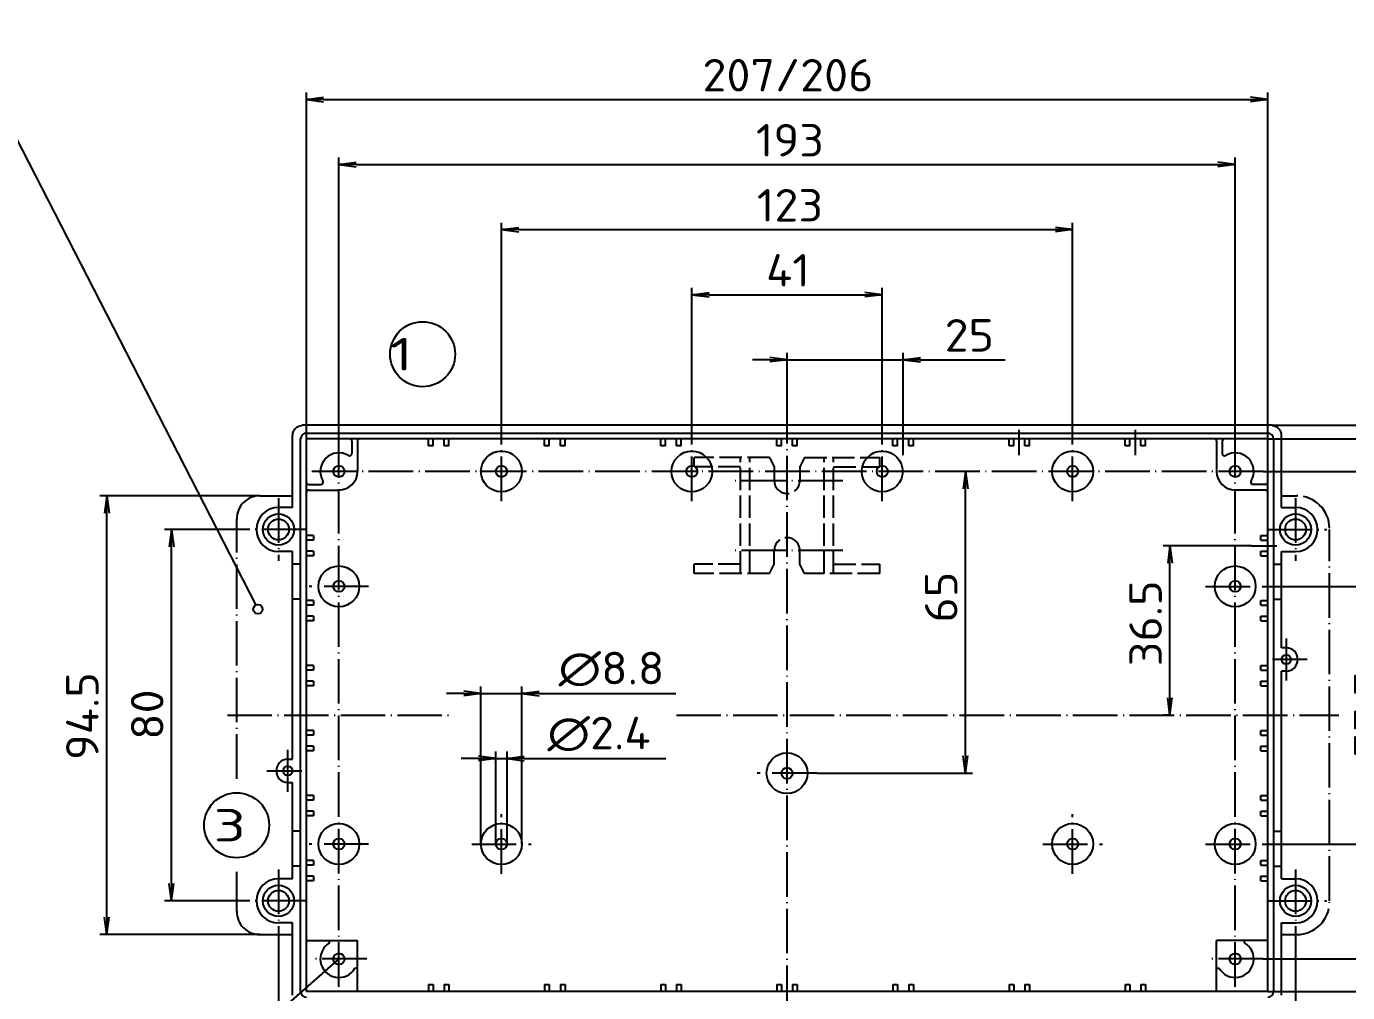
# Model space of a CAD drawing. Extents: x 1 to 840, y 1 to 593.
# Drawn here: x 267.7 to 552.2, y 178.2 to 386.3 of the extents above; entities that cross this region are included whole.
import ezdxf

# ---------------------------------------------------------------- set-up
doc = ezdxf.new("R2010")
doc.units = 0
doc.header["$LTSCALE"] = 0.4
doc.header["$MEASUREMENT"] = 0
doc.header["$PDMODE"] = 35
doc.header["$PDSIZE"] = -2
doc.linetypes.add('ACAD_ISO02W100', pattern=[15, 12, -3])
doc.linetypes.add('ACAD_ISO04W100', pattern=[30.5, 24, -3, 0.5, -3])
doc.layers.get('0').update_dxf_attribs({"linetype": 'CONTINUOUS'})
doc.layers.get('DEFPOINTS').update_dxf_attribs({"linetype": 'CONTINUOUS'})
doc.layers.add('1', color=7, linetype='CONTINUOUS')
doc.styles.get("Standard").update_dxf_attribs({"font": 'ISOCP.shx', "width": 1.2})
doc.styles.add('STD', font='isoct.shx')
doc.dimstyles.new('PHOENIX', dxfattribs={"dimtxt": 3.5, "dimasz": 3.72, "dimexe": 1.5, "dimexo": 0, "dimgap": 2, "dimtad": 1, "dimdsep": 46, "dimtxsty": 'STANDARD', "dimblk1": '_OPEN15', "dimblk2": '_OPEN15', "dimsah": 1, "dimcen": 0, "dimclrd": 1, "dimclre": 1, "dimclrt": 5, "dimadec": 0, "dimazin": 0, "dimtfac": 0.666667, "dimtmove": 0, "dimatfit": 0, "dimldrblk": '_OPEN15', "dimfxl": 1, "dimtolj": 1, "dimarcsym": 0})

# ---------------------------------------------------------------- blocks, each defined once
blk = doc.blocks.new('_OPEN15', base_point=(1, 0))
at = {"color": 0, "linetype": 'ByBlock'}
for p, q in [((1, 0), (0, 0.132)), ((0, 0), (1, 0)), ((1, 0), (0, -0.132))]:
    blk.add_line(p, q, dxfattribs=at)
blk = doc.blocks.new('*D38')
at = {"color": 1, "linetype": 'ByBlock'}
for p, q in [((322, 191.23), (322, 44.08)), ((541, 191.23), (541, 44.08)), ((325.72, 45.58), (537.28, 45.58))]:
    blk.add_line(p, q, dxfattribs=at)
at = {"layer": 'DEFPOINTS', "color": 0, "linetype": 'ByBlock'}
for p in [(322, 191.23), (541, 191.23), (541, 45.58)]:
    blk.add_point(p, dxfattribs=at)
at = {"color": 1, "linetype": 'ByBlock', "xscale": 3.72, "yscale": 3.72, "zscale": 3.72, "rotation": 180}
blk.add_blockref('_OPEN15', (322, 45.58), dxfattribs=at)
at = {"color": 1, "linetype": 'ByBlock', "xscale": 3.72, "yscale": 3.72, "zscale": 3.72}
blk.add_blockref('_OPEN15', (541, 45.58), dxfattribs=at)
at = {"color": 5, "linetype": 'ByBlock', "insert": (431.81, 50.83), "char_height": 7, "attachment_point": 5}
blk.add_mtext('\\A1;219', dxfattribs=at)
blk = doc.blocks.new('*D39')
at = {"color": 1, "linetype": 'ByBlock'}
for p, q in [((469.94, 290.48), (468.44, 290.48)), ((469.94, 229.2), (469.94, 286.76)), ((437.9, 225.48), (471.44, 225.48))]:
    blk.add_line(p, q, dxfattribs=at)
at = {"layer": 'DEFPOINTS', "color": 0, "linetype": 'ByBlock'}
for p in [(469.94, 290.48), (469.94, 290.48), (437.9, 225.48)]:
    blk.add_point(p, dxfattribs=at)
at = {"color": 1, "linetype": 'ByBlock', "xscale": 3.72, "yscale": 3.72, "zscale": 3.72}
for p, rotation in [((469.94, 290.48), 90), ((469.94, 225.48), 270)]:
    blk.add_blockref('_OPEN15', p, dxfattribs=dict(at, rotation=rotation))
at = {"color": 5, "linetype": 'ByBlock', "insert": (464.69, 263.4), "char_height": 7, "attachment_point": 5, "rotation": 90}
blk.add_mtext('\\A1;65', dxfattribs=at)
blk = doc.blocks.new('*D40')
at = {"color": 1, "linetype": 'ByBlock'}
for p, q in [((361.88, 242.65), (358.16, 242.65)), ((365.6, 210.23), (365.6, 244.15)), ((365.6, 242.65), (374.4, 242.65)), ((374.4, 210.23), (374.4, 244.15)), ((378.12, 242.65), (407.52, 242.65))]:
    blk.add_line(p, q, dxfattribs=at)
at = {"layer": 'DEFPOINTS', "color": 0, "linetype": 'ByBlock'}
for p in [(374.4, 242.65), (365.6, 210.23), (374.4, 210.23)]:
    blk.add_point(p, dxfattribs=at)
at = {"color": 1, "linetype": 'ByBlock', "xscale": 3.72, "yscale": 3.72, "zscale": 3.72}
blk.add_blockref('_OPEN15', (365.6, 242.65), dxfattribs=at)
at = {"color": 1, "linetype": 'ByBlock', "xscale": 3.72, "yscale": 3.72, "zscale": 3.72, "rotation": 180}
blk.add_blockref('_OPEN15', (374.4, 242.65), dxfattribs=at)
at = {"color": 5, "linetype": 'ByBlock', "insert": (393.69, 247.9), "char_height": 7, "attachment_point": 5}
blk.add_mtext('\\A1;∅8.8', dxfattribs=at)
blk = doc.blocks.new('*D41')
at = {"color": 1, "linetype": 'ByBlock'}
for p, q in [((365.08, 228.66), (361.36, 228.66)), ((368.8, 210.23), (368.8, 230.16)), ((368.8, 228.66), (371.2, 228.66)), ((371.2, 210.23), (371.2, 230.16)), ((374.92, 228.66), (405.37, 228.66))]:
    blk.add_line(p, q, dxfattribs=at)
at = {"layer": 'DEFPOINTS', "color": 0, "linetype": 'ByBlock'}
for p in [(371.2, 228.66), (368.8, 210.23), (371.2, 210.23)]:
    blk.add_point(p, dxfattribs=at)
at = {"color": 1, "linetype": 'ByBlock', "xscale": 3.72, "yscale": 3.72, "zscale": 3.72}
blk.add_blockref('_OPEN15', (368.8, 228.66), dxfattribs=at)
at = {"color": 1, "linetype": 'ByBlock', "xscale": 3.72, "yscale": 3.72, "zscale": 3.72, "rotation": 180}
blk.add_blockref('_OPEN15', (371.2, 228.66), dxfattribs=at)
at = {"color": 5, "linetype": 'ByBlock', "insert": (391.02, 233.91), "char_height": 7, "attachment_point": 5}
blk.add_mtext('\\A1;∅2.4', dxfattribs=at)
blk = doc.blocks.new('*D42')
at = {"color": 1, "linetype": 'ByBlock'}
for p, q in [((315.25, 277.98), (297.48, 277.98)), ((298.98, 201.7), (298.98, 274.26)), ((315.25, 197.98), (297.48, 197.98))]:
    blk.add_line(p, q, dxfattribs=at)
at = {"layer": 'DEFPOINTS', "color": 0, "linetype": 'ByBlock'}
for p in [(298.98, 277.98), (315.25, 277.98), (315.25, 197.98)]:
    blk.add_point(p, dxfattribs=at)
at = {"color": 1, "linetype": 'ByBlock', "xscale": 3.72, "yscale": 3.72, "zscale": 3.72}
for p, rotation in [((298.98, 277.98), 90), ((298.98, 197.98), 270)]:
    blk.add_blockref('_OPEN15', p, dxfattribs=dict(at, rotation=rotation))
at = {"color": 5, "linetype": 'ByBlock', "insert": (293.73, 238.1), "char_height": 7, "attachment_point": 5, "rotation": 90}
blk.add_mtext('\\A1;80', dxfattribs=at)
blk = doc.blocks.new('*D43')
at = {"color": 1, "linetype": 'ByBlock'}
for p, q in [((318, 285.23), (283.51, 285.23)), ((285.01, 194.45), (285.01, 281.51)), ((318, 190.73), (283.51, 190.73))]:
    blk.add_line(p, q, dxfattribs=at)
at = {"layer": 'DEFPOINTS', "color": 0, "linetype": 'ByBlock'}
for p in [(285.01, 285.23), (318, 285.23), (318, 190.73)]:
    blk.add_point(p, dxfattribs=at)
at = {"color": 1, "linetype": 'ByBlock', "xscale": 3.72, "yscale": 3.72, "zscale": 3.72}
for p, rotation in [((285.01, 285.23), 90), ((285.01, 190.73), 270)]:
    blk.add_blockref('_OPEN15', p, dxfattribs=dict(at, rotation=rotation))
at = {"color": 5, "linetype": 'ByBlock', "insert": (279.76, 237.77), "char_height": 7, "attachment_point": 5, "rotation": 90}
blk.add_mtext('\\A1;94.5', dxfattribs=at)
blk = doc.blocks.new('*D44')
at = {"color": 1, "linetype": 'ByBlock'}
for p, q in [((534.4, 265.73), (563.81, 265.73)), ((562.31, 213.95), (562.31, 262.01)), ((534.4, 210.23), (563.81, 210.23))]:
    blk.add_line(p, q, dxfattribs=at)
at = {"layer": 'DEFPOINTS', "color": 0, "linetype": 'ByBlock'}
for p in [(534.4, 265.73), (562.31, 265.73), (534.4, 210.23)]:
    blk.add_point(p, dxfattribs=at)
at = {"color": 1, "linetype": 'ByBlock', "xscale": 3.72, "yscale": 3.72, "zscale": 3.72}
for p, rotation in [((562.31, 265.73), 90), ((562.31, 210.23), 270)]:
    blk.add_blockref('_OPEN15', p, dxfattribs=dict(at, rotation=rotation))
at = {"color": 5, "linetype": 'ByBlock', "insert": (557.06, 238.06), "char_height": 7, "attachment_point": 5, "rotation": 90}
blk.add_mtext('\\A1;55.5', dxfattribs=at)
blk = doc.blocks.new('*D45')
at = {"color": 1, "linetype": 'ByBlock'}
for p, q in [((534, 290.48), (577.74, 290.48)), ((576.24, 189.2), (576.24, 286.76)), ((534, 185.48), (577.74, 185.48))]:
    blk.add_line(p, q, dxfattribs=at)
at = {"layer": 'DEFPOINTS', "color": 0, "linetype": 'ByBlock'}
for p in [(534, 290.48), (576.24, 290.48), (534, 185.48)]:
    blk.add_point(p, dxfattribs=at)
at = {"color": 1, "linetype": 'ByBlock', "xscale": 3.72, "yscale": 3.72, "zscale": 3.72}
for p, rotation in [((576.24, 290.48), 90), ((576.24, 185.48), 270)]:
    blk.add_blockref('_OPEN15', p, dxfattribs=dict(at, rotation=rotation))
at = {"color": 5, "linetype": 'ByBlock', "insert": (570.99, 238.33), "char_height": 7, "attachment_point": 5, "rotation": 90}
blk.add_mtext('\\A1;105', dxfattribs=at)
blk = doc.blocks.new('*D46')
at = {"color": 1, "linetype": 'ByBlock'}
for p, q in [((576.24, 304.2), (576.24, 318.92)), ((536, 300.48), (577.74, 300.48)), ((576.24, 290.48), (576.24, 300.48)), ((534, 290.48), (577.74, 290.48)), ((576.24, 286.76), (576.24, 283.04))]:
    blk.add_line(p, q, dxfattribs=at)
at = {"layer": 'DEFPOINTS', "color": 0, "linetype": 'ByBlock'}
for p in [(536, 300.48), (576.24, 300.48), (534, 290.48)]:
    blk.add_point(p, dxfattribs=at)
at = {"color": 1, "linetype": 'ByBlock', "xscale": 3.72, "yscale": 3.72, "zscale": 3.72}
for p, rotation in [((576.24, 300.48), 270), ((576.24, 290.48), 90)]:
    blk.add_blockref('_OPEN15', p, dxfattribs=dict(at, rotation=rotation))
at = {"color": 5, "linetype": 'ByBlock', "insert": (570.99, 312.43), "char_height": 7, "attachment_point": 5, "rotation": 90}
blk.add_mtext('\\A1;10', dxfattribs=at)
blk = doc.blocks.new('*D48')
at = {"color": 1, "linetype": 'ByBlock'}
for p, q in [((534, 290.48), (591.68, 290.48)), ((590.18, 159.7), (590.18, 286.76)), ((525.75, 155.98), (591.68, 155.98))]:
    blk.add_line(p, q, dxfattribs=at)
at = {"layer": 'DEFPOINTS', "color": 0, "linetype": 'ByBlock'}
for p in [(534, 290.48), (590.18, 290.48), (525.75, 155.98)]:
    blk.add_point(p, dxfattribs=at)
at = {"color": 1, "linetype": 'ByBlock', "xscale": 3.72, "yscale": 3.72, "zscale": 3.72}
for p, rotation in [((590.18, 290.48), 90), ((590.18, 155.98), 270)]:
    blk.add_blockref('_OPEN15', p, dxfattribs=dict(at, rotation=rotation))
at = {"color": 5, "linetype": 'ByBlock', "insert": (584.93, 220.02), "char_height": 7, "attachment_point": 5, "rotation": 90}
blk.add_mtext('\\A1;134.5', dxfattribs=at)
blk = doc.blocks.new('*D49')
at = {"color": 1, "linetype": 'ByBlock'}
for p, q in [((535, 297.48), (605.89, 297.48)), ((604.39, 182.2), (604.39, 293.76)), ((535, 178.48), (605.89, 178.48))]:
    blk.add_line(p, q, dxfattribs=at)
at = {"layer": 'DEFPOINTS', "color": 0, "linetype": 'ByBlock'}
for p in [(535, 297.48), (604.39, 297.48), (535, 178.48)]:
    blk.add_point(p, dxfattribs=at)
at = {"color": 1, "linetype": 'ByBlock', "xscale": 3.72, "yscale": 3.72, "zscale": 3.72}
for p, rotation in [((604.39, 297.48), 90), ((604.39, 178.48), 270)]:
    blk.add_blockref('_OPEN15', p, dxfattribs=dict(at, rotation=rotation))
at = {"color": 5, "linetype": 'ByBlock', "insert": (599.14, 238.33), "char_height": 7, "attachment_point": 5, "rotation": 90}
blk.add_mtext('\\A1;119', dxfattribs=at)
blk = doc.blocks.new('*D50')
at = {"color": 1, "linetype": 'ByBlock'}
for p, q in [((536, 300.48), (619.82, 300.48)), ((618.32, 179.2), (618.32, 296.76)), ((536, 175.48), (619.82, 175.48))]:
    blk.add_line(p, q, dxfattribs=at)
at = {"layer": 'DEFPOINTS', "color": 0, "linetype": 'ByBlock'}
for p in [(536, 300.48), (618.32, 300.48), (536, 175.48)]:
    blk.add_point(p, dxfattribs=at)
at = {"color": 1, "linetype": 'ByBlock', "xscale": 3.72, "yscale": 3.72, "zscale": 3.72}
for p, rotation in [((618.32, 300.48), 90), ((618.32, 175.48), 270)]:
    blk.add_blockref('_OPEN15', p, dxfattribs=dict(at, rotation=rotation))
at = {"color": 5, "linetype": 'ByBlock', "insert": (613.07, 238.6), "char_height": 7, "attachment_point": 5, "rotation": 90}
blk.add_mtext('\\A1;125', dxfattribs=at)
blk = doc.blocks.new('*D51')
at = {"color": 1, "linetype": 'ByBlock'}
for p, q in [((411, 296.88), (411, 330.06)), ((452, 296.88), (452, 330.06)), ((414.72, 328.56), (448.28, 328.56))]:
    blk.add_line(p, q, dxfattribs=at)
at = {"layer": 'DEFPOINTS', "color": 0, "linetype": 'ByBlock'}
for p in [(452, 328.56), (411, 296.88), (452, 296.88)]:
    blk.add_point(p, dxfattribs=at)
at = {"color": 1, "linetype": 'ByBlock', "xscale": 3.72, "yscale": 3.72, "zscale": 3.72, "rotation": 180}
blk.add_blockref('_OPEN15', (411, 328.56), dxfattribs=at)
at = {"color": 1, "linetype": 'ByBlock', "xscale": 3.72, "yscale": 3.72, "zscale": 3.72}
blk.add_blockref('_OPEN15', (452, 328.56), dxfattribs=at)
at = {"color": 5, "linetype": 'ByBlock', "insert": (431.7, 333.81), "char_height": 7, "attachment_point": 5}
blk.add_mtext('\\A1;41', dxfattribs=at)
blk = doc.blocks.new('*D52')
at = {"color": 1, "linetype": 'ByBlock'}
for p, q in [((370, 296.88), (370, 344.07)), ((373.72, 342.57), (489.28, 342.57)), ((493, 296.88), (493, 344.07))]:
    blk.add_line(p, q, dxfattribs=at)
at = {"layer": 'DEFPOINTS', "color": 0, "linetype": 'ByBlock'}
for p in [(493, 342.57), (370, 296.88), (493, 296.88)]:
    blk.add_point(p, dxfattribs=at)
at = {"color": 1, "linetype": 'ByBlock', "xscale": 3.72, "yscale": 3.72, "zscale": 3.72, "rotation": 180}
blk.add_blockref('_OPEN15', (370, 342.57), dxfattribs=at)
at = {"color": 1, "linetype": 'ByBlock', "xscale": 3.72, "yscale": 3.72, "zscale": 3.72}
blk.add_blockref('_OPEN15', (493, 342.57), dxfattribs=at)
at = {"color": 5, "linetype": 'ByBlock', "insert": (432.12, 347.82), "char_height": 7, "attachment_point": 5}
blk.add_mtext('\\A1;123', dxfattribs=at)
blk = doc.blocks.new('*D53')
at = {"color": 1, "linetype": 'ByBlock'}
for p, q in [((335, 296.48), (335, 358.08)), ((338.72, 356.58), (524.28, 356.58)), ((528, 296.48), (528, 358.08))]:
    blk.add_line(p, q, dxfattribs=at)
at = {"layer": 'DEFPOINTS', "color": 0, "linetype": 'ByBlock'}
for p in [(528, 356.58), (335, 296.48), (528, 296.48)]:
    blk.add_point(p, dxfattribs=at)
at = {"color": 1, "linetype": 'ByBlock', "xscale": 3.72, "yscale": 3.72, "zscale": 3.72, "rotation": 180}
blk.add_blockref('_OPEN15', (335, 356.58), dxfattribs=at)
at = {"color": 1, "linetype": 'ByBlock', "xscale": 3.72, "yscale": 3.72, "zscale": 3.72}
blk.add_blockref('_OPEN15', (528, 356.58), dxfattribs=at)
at = {"color": 5, "linetype": 'ByBlock', "insert": (432.12, 361.83), "char_height": 7, "attachment_point": 5}
blk.add_mtext('\\A1;193', dxfattribs=at)
blk = doc.blocks.new('*D54')
at = {"color": 1, "linetype": 'ByBlock'}
for p, q in [((328, 297.48), (328, 372.08)), ((331.72, 370.58), (531.28, 370.58)), ((535, 297.48), (535, 372.08))]:
    blk.add_line(p, q, dxfattribs=at)
at = {"layer": 'DEFPOINTS', "color": 0, "linetype": 'ByBlock'}
for p in [(535, 370.58), (328, 297.48), (535, 297.48)]:
    blk.add_point(p, dxfattribs=at)
at = {"color": 1, "linetype": 'ByBlock', "xscale": 3.72, "yscale": 3.72, "zscale": 3.72, "rotation": 180}
blk.add_blockref('_OPEN15', (328, 370.58), dxfattribs=at)
at = {"color": 1, "linetype": 'ByBlock', "xscale": 3.72, "yscale": 3.72, "zscale": 3.72}
blk.add_blockref('_OPEN15', (535, 370.58), dxfattribs=at)
at = {"color": 5, "linetype": 'ByBlock', "insert": (431.7, 375.83), "char_height": 7, "attachment_point": 5}
blk.add_mtext('\\A1;207/206', dxfattribs=at)
blk = doc.blocks.new('*D55')
at = {"color": 1, "linetype": 'ByBlock'}
for p, q in [((431.5, 302.48), (431.5, 316.05)), ((456.5, 299.48), (456.5, 316.05)), ((427.78, 314.55), (424.06, 314.55)), ((431.5, 314.55), (456.5, 314.55)), ((460.22, 314.55), (478.49, 314.55))]:
    blk.add_line(p, q, dxfattribs=at)
at = {"layer": 'DEFPOINTS', "color": 0, "linetype": 'ByBlock'}
for p in [(456.5, 314.55), (431.5, 302.48), (456.5, 299.48)]:
    blk.add_point(p, dxfattribs=at)
at = {"color": 1, "linetype": 'ByBlock', "xscale": 3.72, "yscale": 3.72, "zscale": 3.72}
blk.add_blockref('_OPEN15', (431.5, 314.55), dxfattribs=at)
at = {"color": 1, "linetype": 'ByBlock', "xscale": 3.72, "yscale": 3.72, "zscale": 3.72, "rotation": 180}
blk.add_blockref('_OPEN15', (456.5, 314.55), dxfattribs=at)
at = {"color": 5, "linetype": 'ByBlock', "insert": (470.75, 319.8), "char_height": 7, "attachment_point": 5}
blk.add_mtext('\\A1;25', dxfattribs=at)
blk = doc.blocks.new('*D56')
at = {"color": 1, "linetype": 'ByBlock'}
for p, q in [((531.5, 274.48), (512.46, 274.48)), ((513.96, 241.7), (513.96, 270.76)), ((514, 237.98), (512.46, 237.98))]:
    blk.add_line(p, q, dxfattribs=at)
at = {"layer": 'DEFPOINTS', "color": 0, "linetype": 'ByBlock'}
for p in [(513.96, 274.48), (531.5, 274.48), (514, 237.98)]:
    blk.add_point(p, dxfattribs=at)
at = {"color": 1, "linetype": 'ByBlock', "xscale": 3.72, "yscale": 3.72, "zscale": 3.72}
for p, rotation in [((513.96, 274.48), 90), ((513.96, 237.98), 270)]:
    blk.add_blockref('_OPEN15', p, dxfattribs=dict(at, rotation=rotation))
at = {"color": 5, "linetype": 'ByBlock', "insert": (508.71, 257.77), "char_height": 7, "attachment_point": 5, "rotation": 90}
blk.add_mtext('\\A1;36.5', dxfattribs=at)

msp = doc.modelspace()

# ---------------------------------------------------------------- linework, layer by layer
at = {"layer": '1', "color": 1, "linetype": 'Continuous'}
for p, q in [((241.895, 408.176), (317.136, 261.707)), ((335, 185.48), (306.593, 160.556))]:
    msp.add_line(p, q, dxfattribs=at)
at = {"layer": '1', "color": 1, "linetype": 'ACAD_ISO04W100'}
for p, q in [((431.5, 113.48), (431.5, 302.48)), ((456.5, 293.98), (456.5, 299.48)), ((481.5, 293.98), (481.5, 299.48)), ((506.5, 293.98), (506.5, 299.48)), ((335, 179.48), (335, 296.48)), ((370, 284.08), (370, 296.88)), ((411, 284.08), (411, 296.88)), ((452, 284.08), (452, 296.88)), ((493, 284.08), (493, 296.88)), ((528, 179.48), (528, 296.48)), ((534, 290.48), (329, 290.48)), ((443.5, 288.48), (419.5, 288.48)), ((317.996, 285.23), (324.996, 285.23)), ((322, 284.73), (322, 271.23)), ((538, 285.23), (541.3, 285.23)), ((541, 284.73), (541, 271.23)), ((312.996, 224.257), (312.996, 280.23)), ((328, 277.98), (315.25, 277.98)), ((535, 277.98), (547.75, 277.98)), ((548.3, 197.98), (548.3, 277.98)), ((443.5, 273.48), (419.5, 273.48)), ((531.5, 274.48), (537, 274.48)), ((341.4, 265.73), (328.6, 265.73)), ((521.6, 265.73), (534.4, 265.73)), ((539, 254.48), (539, 245.48)), ((543.5, 249.98), (536, 249.98)), ((310.996, 237.98), (359.626, 237.98)), ((407.667, 237.98), (550.3, 237.98)), ((324, 221.48), (324, 230.48)), ((319.5, 225.98), (327, 225.98)), ((437.9, 225.48), (425.1, 225.48)), ((370, 203.83), (370, 216.63)), ((493, 203.83), (493, 216.63)), ((341.4, 210.23), (328.6, 210.23)), ((363.6, 210.23), (376.4, 210.23)), ((486.6, 210.23), (499.4, 210.23)), ((521.6, 210.23), (534.4, 210.23)), ((312.996, 195.73), (312.996, 204.257)), ((322, 204.73), (322, 191.23)), ((541, 204.73), (541, 191.23)), ((328, 197.98), (315.25, 197.98)), ((535, 197.98), (547.75, 197.98)), ((317.996, 190.73), (324.996, 190.73)), ((538, 190.73), (541.3, 190.73)), ((341, 185.48), (329, 185.48)), ((534, 185.48), (522, 185.48))]:
    msp.add_line(p, q, dxfattribs=at)
at = {"layer": '1', "color": 7, "linetype": 'Continuous'}
for p, q in [((536, 300.48), (327, 300.48)), ((327, 300.28), (327, 300.48)), ((328, 298.73), (535, 298.73)), ((536, 300.28), (536, 300.48)), ((325, 282.73), (325, 298.28)), ((326.75, 178.48), (326.75, 297.48)), ((328, 178.48), (328, 297.48)), ((535, 297.48), (328, 297.48)), ((337.8, 296.98), (337.8, 294.348)), ((339, 296.98), (339, 290.48)), ((354.3, 295.98), (354.3, 297.48)), ((355.3, 295.98), (354.3, 295.98)), ((355.3, 295.98), (355.3, 297.48)), ((357.7, 295.98), (357.7, 297.48)), ((358.7, 295.98), (357.7, 295.98)), ((358.7, 295.98), (358.7, 297.48)), ((379.3, 295.98), (379.3, 297.48)), ((380.3, 295.98), (379.3, 295.98)), ((380.3, 295.98), (380.3, 297.48)), ((382.7, 295.98), (382.7, 297.48)), ((383.7, 295.98), (382.7, 295.98)), ((383.7, 295.98), (383.7, 297.48)), ((404.3, 295.98), (404.3, 297.48)), ((405.3, 295.98), (404.3, 295.98)), ((405.3, 295.98), (405.3, 297.48)), ((407.7, 295.98), (407.7, 297.48)), ((408.7, 295.98), (407.7, 295.98)), ((408.7, 295.98), (408.7, 297.48)), ((429.3, 295.98), (429.3, 297.48)), ((430.3, 295.98), (429.3, 295.98)), ((430.3, 295.98), (430.3, 297.48)), ((432.7, 295.98), (432.7, 297.48)), ((433.7, 295.98), (432.7, 295.98)), ((433.7, 295.98), (433.7, 297.48)), ((454.3, 295.98), (454.3, 297.48)), ((455.3, 295.98), (454.3, 295.98)), ((455.3, 295.98), (455.3, 297.48)), ((457.7, 295.98), (457.7, 297.48)), ((458.7, 295.98), (457.7, 295.98)), ((458.7, 295.98), (458.7, 297.48)), ((479.3, 295.98), (479.3, 297.48)), ((480.3, 295.98), (479.3, 295.98)), ((480.3, 295.98), (480.3, 297.48)), ((482.7, 295.98), (482.7, 297.48)), ((483.7, 295.98), (482.7, 295.98)), ((483.7, 295.98), (483.7, 297.48)), ((504.3, 295.98), (504.3, 297.48)), ((505.3, 295.98), (504.3, 295.98)), ((505.3, 295.98), (505.3, 297.48)), ((507.7, 295.98), (507.7, 297.48)), ((508.7, 295.98), (507.7, 295.98)), ((508.7, 295.98), (508.7, 297.48)), ((524, 296.98), (524, 290.48)), ((525.2, 296.98), (525.2, 294.348)), ((535, 178.48), (535, 297.48)), ((536.25, 297.48), (536.25, 178.48)), ((538, 282.73), (538, 298.28)), ((328.5, 287.68), (331.132, 287.68)), ((534.5, 287.68), (531.868, 287.68)), ((328.5, 286.48), (335, 286.48)), ((534.5, 286.48), (528, 286.48)), ((325, 282.73), (322, 282.73)), ((538, 282.73), (541, 282.73)), ((329.5, 276.68), (328, 276.68)), ((329.5, 276.68), (329.5, 275.68)), ((533.5, 275.68), (533.5, 276.68)), ((533.5, 276.68), (535, 276.68)), ((325, 273.23), (322, 273.23)), ((325, 228.48), (325, 273.23)), ((329.5, 275.68), (328, 275.68)), ((329.5, 273.28), (328, 273.28)), ((329.5, 273.28), (329.5, 272.28)), ((533.5, 275.68), (535, 275.68)), ((533.5, 273.28), (535, 273.28)), ((533.5, 272.28), (533.5, 273.28)), ((538, 273.23), (541, 273.23)), ((538, 252.48), (538, 273.23)), ((326.75, 270.48), (325, 270.48)), ((329.5, 272.28), (328, 272.28)), ((533.5, 272.28), (535, 272.28)), ((536.25, 270.48), (538, 270.48)), ((326.75, 262.98), (325, 262.98)), ((329.5, 262.68), (328, 262.68)), ((329.5, 262.68), (329.5, 261.68)), ((533.5, 262.68), (535, 262.68)), ((533.5, 261.68), (533.5, 262.68)), ((536.25, 262.98), (538, 262.98)), ((329.5, 261.68), (328, 261.68)), ((329.5, 259.28), (328, 259.28)), ((329.5, 259.28), (329.5, 258.28)), ((533.5, 261.68), (535, 261.68)), ((533.5, 258.28), (533.5, 259.28)), ((533.5, 259.28), (535, 259.28)), ((329.5, 258.28), (328, 258.28)), ((533.5, 258.28), (535, 258.28)), ((539, 252.48), (538, 252.48)), ((329.5, 248.68), (328, 248.68)), ((329.5, 247.68), (328, 247.68)), ((329.5, 248.68), (329.5, 247.68)), ((533.5, 247.68), (533.5, 248.68)), ((533.5, 248.68), (535, 248.68)), ((533.5, 247.68), (535, 247.68)), ((329.5, 245.28), (328, 245.28)), ((329.5, 245.28), (329.5, 244.28)), ((533.5, 245.28), (535, 245.28)), ((533.5, 244.28), (533.5, 245.28)), ((538, 202.73), (538, 247.48)), ((539, 247.48), (538, 247.48)), ((329.5, 244.28), (328, 244.28)), ((533.5, 244.28), (535, 244.28)), ((329.5, 234.68), (328, 234.68)), ((329.5, 233.68), (328, 233.68)), ((329.5, 234.68), (329.5, 233.68)), ((533.5, 234.68), (535, 234.68)), ((533.5, 233.68), (533.5, 234.68)), ((533.5, 233.68), (535, 233.68)), ((329.5, 231.28), (328, 231.28)), ((329.5, 231.28), (329.5, 230.28)), ((533.5, 230.28), (533.5, 231.28)), ((533.5, 231.28), (535, 231.28)), ((324, 228.48), (325, 228.48)), ((329.5, 230.28), (328, 230.28)), ((533.5, 230.28), (535, 230.28)), ((324, 223.48), (325, 223.48)), ((325, 202.73), (325, 223.48)), ((329.5, 220.68), (328, 220.68)), ((329.5, 219.68), (328, 219.68)), ((329.5, 220.68), (329.5, 219.68)), ((533.5, 219.68), (533.5, 220.68)), ((533.5, 220.68), (535, 220.68)), ((533.5, 219.68), (535, 219.68)), ((329.5, 217.28), (328, 217.28)), ((329.5, 216.28), (328, 216.28)), ((329.5, 217.28), (329.5, 216.28)), ((533.5, 217.28), (535, 217.28)), ((533.5, 216.28), (533.5, 217.28)), ((533.5, 216.28), (535, 216.28)), ((326.75, 212.98), (325, 212.98)), ((536.25, 212.98), (538, 212.98)), ((326.75, 205.48), (325, 205.48)), ((329.5, 206.68), (328, 206.68)), ((329.5, 205.68), (328, 205.68)), ((329.5, 206.68), (329.5, 205.68)), ((533.5, 206.68), (535, 206.68)), ((533.5, 205.68), (533.5, 206.68)), ((533.5, 205.68), (535, 205.68)), ((536.25, 205.48), (538, 205.48)), ((325, 202.73), (322, 202.73)), ((329.5, 203.28), (328, 203.28)), ((329.5, 202.28), (328, 202.28)), ((329.5, 203.28), (329.5, 202.28)), ((533.5, 202.28), (533.5, 203.28)), ((533.5, 203.28), (535, 203.28)), ((533.5, 202.28), (535, 202.28)), ((538, 202.73), (541, 202.73)), ((325, 193.23), (322, 193.23)), ((325, 177.68), (325, 193.23)), ((538, 193.23), (541, 193.23)), ((538, 177.68), (538, 193.23)), ((328, 189.48), (339, 189.48)), ((333, 188.944), (333, 189.48)), ((339, 178.48), (339, 189.48)), ((535, 189.48), (524, 189.48)), ((524, 178.48), (524, 189.48)), ((530, 188.944), (530, 189.48)), ((339, 183.48), (338.464, 183.48)), ((524, 183.48), (524.536, 183.48)), ((354.3, 179.98), (355.3, 179.98)), ((354.3, 179.98), (354.3, 178.48)), ((355.3, 179.98), (355.3, 178.48)), ((357.7, 179.98), (357.7, 178.48)), ((357.7, 179.98), (358.7, 179.98)), ((358.7, 179.98), (358.7, 178.48)), ((379.3, 179.98), (379.3, 178.48)), ((379.3, 179.98), (380.3, 179.98)), ((380.3, 179.98), (380.3, 178.48)), ((382.7, 179.98), (383.7, 179.98)), ((382.7, 179.98), (382.7, 178.48)), ((383.7, 179.98), (383.7, 178.48)), ((404.3, 179.98), (405.3, 179.98)), ((404.3, 179.98), (404.3, 178.48)), ((405.3, 179.98), (405.3, 178.48)), ((407.7, 179.98), (407.7, 178.48)), ((407.7, 179.98), (408.7, 179.98)), ((408.7, 179.98), (408.7, 178.48)), ((429.3, 179.98), (429.3, 178.48)), ((429.3, 179.98), (430.3, 179.98)), ((430.3, 179.98), (430.3, 178.48)), ((432.7, 179.98), (433.7, 179.98)), ((432.7, 179.98), (432.7, 178.48)), ((433.7, 179.98), (433.7, 178.48)), ((454.3, 179.98), (454.3, 178.48)), ((454.3, 179.98), (455.3, 179.98)), ((455.3, 179.98), (455.3, 178.48)), ((457.7, 179.98), (458.7, 179.98)), ((457.7, 179.98), (457.7, 178.48)), ((458.7, 179.98), (458.7, 178.48)), ((479.3, 179.98), (480.3, 179.98)), ((479.3, 179.98), (479.3, 178.48)), ((480.3, 179.98), (480.3, 178.48)), ((482.7, 179.98), (482.7, 178.48)), ((482.7, 179.98), (483.7, 179.98)), ((483.7, 179.98), (483.7, 178.48)), ((504.3, 179.98), (504.3, 178.48)), ((504.3, 179.98), (505.3, 179.98)), ((505.3, 179.98), (505.3, 178.48)), ((507.7, 179.98), (508.7, 179.98)), ((507.7, 179.98), (507.7, 178.48)), ((508.7, 179.98), (508.7, 178.48)), ((535, 178.48), (328, 178.48))]:
    msp.add_line(p, q, dxfattribs=at)
at = {"layer": '1', "color": 5, "linetype": 'ACAD_ISO02W100'}
for p, q in [((427.75, 293.48), (411.5, 293.48)), ((411.5, 291.48), (411.5, 293.48)), ((421.5, 268.48), (421.5, 293.48)), ((423.5, 268.48), (423.5, 293.48)), ((427.75, 293.48), (428.75, 291.48)), ((435.25, 293.48), (434.25, 291.48)), ((435.25, 293.48), (451.5, 293.48)), ((439.5, 268.48), (439.5, 293.48)), ((441.5, 268.48), (441.5, 293.48)), ((451.5, 291.48), (451.5, 293.48)), ((421.5, 291.48), (411.5, 291.48)), ((428.75, 291.48), (428.75, 288.48)), ((434.25, 291.48), (434.25, 288.48)), ((441.5, 291.48), (451.5, 291.48)), ((428.75, 270.48), (428.75, 273.48)), ((434.25, 270.48), (434.25, 273.48)), ((421.5, 270.48), (411.5, 270.48)), ((411.5, 268.48), (411.5, 270.48)), ((427.75, 268.48), (428.75, 270.48)), ((435.25, 268.48), (434.25, 270.48)), ((441.5, 270.48), (451.5, 270.48)), ((451.5, 268.48), (451.5, 270.48)), ((427.75, 268.48), (411.5, 268.48)), ((451.5, 268.48), (435.25, 268.48))]:
    msp.add_line(p, q, dxfattribs=at)
at = {"layer": '1', "color": 1, "linetype": 'Continuous'}
for centre, radius in [((353.033, 315.743), 7), ((317.574, 260.808), 1), ((312.981, 214.257), 7)]:
    msp.add_circle(centre, radius, dxfattribs=at)
at = {"layer": '1', "color": 7, "linetype": 'Continuous'}
for centre, radius in [((370, 290.48), 4.4), ((411, 290.48), 4.4), ((452, 290.48), 4.4), ((493, 290.48), 4.4), ((335, 290.48), 1.2), ((370, 290.48), 1.2), ((411, 290.48), 1.2), ((452, 290.48), 1.2), ((493, 290.48), 1.2), ((528, 290.48), 1.2), ((322, 277.98), 3.35), ((322, 277.98), 2.25), ((541, 277.98), 3.35), ((541, 277.98), 2.25), ((335, 265.73), 4.4), ((528, 265.73), 4.4), ((335, 265.73), 1.2), ((528, 265.73), 1.2), ((539, 249.98), 1), ((431.5, 225.48), 4.4), ((324, 225.98), 1), ((431.5, 225.48), 1.2), ((335, 210.23), 4.4), ((370, 210.23), 4.4), ((493, 210.23), 4.4), ((528, 210.23), 4.4), ((335, 210.23), 1.2), ((370, 210.23), 1.2), ((493, 210.23), 1.2), ((528, 210.23), 1.2), ((322, 197.98), 3.35), ((322, 197.98), 2.25), ((541, 197.98), 3.35), ((541, 197.98), 2.25), ((335, 185.48), 1.2), ((528, 185.48), 1.2)]:
    msp.add_circle(centre, radius, dxfattribs=at)
for centre, radius, start, end in [((327, 298.28), 2, 90, 180), ((328, 297.48), 1.25, 90, 180), ((535, 297.48), 1.25, 0, 90), ((536, 298.28), 2, 0, 90), ((337.3, 296.98), 0.5, 0, 90), ((339.5, 296.98), 0.5, 90, 180), ((523.5, 296.98), 0.5, 0, 90), ((525.7, 296.98), 0.5, 90, 180), ((335, 290.48), 4, 59.26213, 210.73787), ((337.3, 294.348), 0.5, 239.26213, 0), ((525.7, 294.348), 0.5, 180, 300.73787), ((528, 290.48), 4, 329.26213, 120.73787), ((335, 290.48), 4, 270, 0), ((528, 290.48), 4, 180, 270), ((328.5, 288.18), 0.5, 180, 270), ((331.132, 288.18), 0.5, 270, 30.73787), ((531.868, 288.18), 0.5, 149.26213, 270), ((534.5, 288.18), 0.5, 270, 0), ((328.5, 285.98), 0.5, 90, 180), ((534.5, 285.98), 0.5, 0, 90), ((322, 277.98), 4.75, 90, 270), ((541, 277.98), 4.75, 270, 90), ((539, 249.98), 2.5, 270, 90), ((324, 225.98), 2.5, 90, 270), ((322, 197.98), 4.75, 90, 270), ((541, 197.98), 4.75, 270, 90), ((335, 185.48), 4, 120, 330), ((528, 185.48), 4, 210, 60), ((328, 178.48), 1.25, 180, 270), ((535, 178.48), 1.25, 270, 0)]:
    msp.add_arc(centre, radius, start, end, dxfattribs=at)
at = {"layer": '1', "color": 5, "linetype": 'ACAD_ISO02W100'}
for centre, start, end in [((431.5, 288.48), 180, 0), ((431.5, 273.48), 0, 180)]:
    msp.add_arc(centre, 2.75, start, end, dxfattribs=at)
at = {"layer": '1', "color": 1, "linetype": 'ACAD_ISO04W100'}
for centre, radius, start, end in [((317.996, 280.23), 5, 90, 180), ((541.3, 278.23), 7, 0, 90), ((541.3, 197.73), 7, 270, 0), ((317.996, 195.73), 5, 180, 270)]:
    msp.add_arc(centre, radius, start, end, dxfattribs=at)

# ---------------------------------------------------------------- texts
at = {"layer": '1', "color": 5, "linetype": 'Continuous', "style": 'STD', "width": 1.575}
for s, p in [('1', (346, 312.243)), ('3', (308, 210.757))]:
    msp.add_text(s, height=7, dxfattribs=at).set_placement(p)

# ---------------------------------------------------------------- dimensions: what is measured, and where the dimension line sits
at = {"layer": '1', "color": 7, "linetype": 'Continuous'}
dim = msp.add_linear_dim(base=(535, 370.583), p1=(328, 297.48), p2=(535, 297.48), text='207/206', dimstyle='PHOENIX', override={"dimtxt": 7, "dimgap": 1.75, "dimdec": 0}, dxfattribs=at)
dim.commit()
dim.dimension.update_dxf_attribs({"geometry": '*D54', "text_midpoint": (431.7, 370.583), "dimtype": 160})
for base, p1, p2, override, picture, middle in [((528, 356.576), (335, 296.48), (528, 296.48), {"dimtxt": 7, "dimgap": 1.75}, '*D53', (432.125, 356.576)), ((493, 342.568), (370, 296.88), (493, 296.88), {"dimtxt": 7, "dimgap": 1.75}, '*D52', (432.125, 342.568)), ((452, 328.56), (411, 296.88), (452, 296.88), {"dimtxt": 7, "dimgap": 1.75}, '*D51', (431.7, 328.56)), ((456.5, 314.552), (431.5, 302.48), (456.5, 299.48), {"dimtxt": 7, "dimgap": 1.75}, '*D55', (470.752, 314.552)), ((374.4, 242.651), (365.6, 210.23), (374.4, 210.23), {"dimtxt": 7, "dimgap": 1.75, "dimpost": '%%c<>'}, '*D40', (393.695, 242.651)), ((371.2, 228.655), (368.8, 210.23), (371.2, 210.23), {"dimtxt": 7, "dimgap": 1.75, "dimpost": '%%c<>'}, '*D41', (391.02, 228.655)), ((541, 45.584), (322, 191.23), (541, 191.23), {"dimtxt": 7, "dimgap": 1.75}, '*D38', (431.814, 45.584))]:
    dim = msp.add_linear_dim(base=base, p1=p1, p2=p2, dimstyle='PHOENIX', override=override, dxfattribs=at)
    dim.commit()
    dim.dimension.update_dxf_attribs({"geometry": picture, "text_midpoint": middle, "dimtype": 160})
for base, p1, p2, picture, middle in [((576.244, 300.48), (534, 290.48), (536, 300.48), '*D46', (576.244, 312.433)), ((618.324, 300.48), (536, 175.48), (536, 300.48), '*D50', (618.324, 238.603)), ((604.388, 297.48), (535, 178.48), (535, 297.48), '*D49', (604.388, 238.33)), ((469.936, 290.48), (437.9, 225.48), (469.936, 290.48), '*D39', (469.936, 263.403)), ((590.18, 290.48), (525.75, 155.98), (534, 290.48), '*D48', (590.18, 220.022)), ((576.244, 290.48), (534, 185.48), (534, 290.48), '*D45', (576.244, 238.33)), ((285.01, 285.23), (317.996, 190.73), (317.996, 285.23), '*D43', (285.01, 237.775)), ((298.981, 277.98), (315.25, 197.98), (315.25, 277.98), '*D42', (298.981, 238.103)), ((513.959, 274.48), (514, 237.98), (531.5, 274.48), '*D56', (513.959, 257.767)), ((562.309, 265.73), (534.4, 210.23), (534.4, 265.73), '*D44', (562.309, 238.056))]:
    dim = msp.add_linear_dim(base=base, p1=p1, p2=p2, angle=90, dimstyle='PHOENIX', override={"dimtxt": 7, "dimgap": 1.75}, dxfattribs=at)
    dim.commit()
    dim.dimension.update_dxf_attribs({"geometry": picture, "text_midpoint": middle, "dimtype": 160})

doc.saveas('drawing.dxf')
